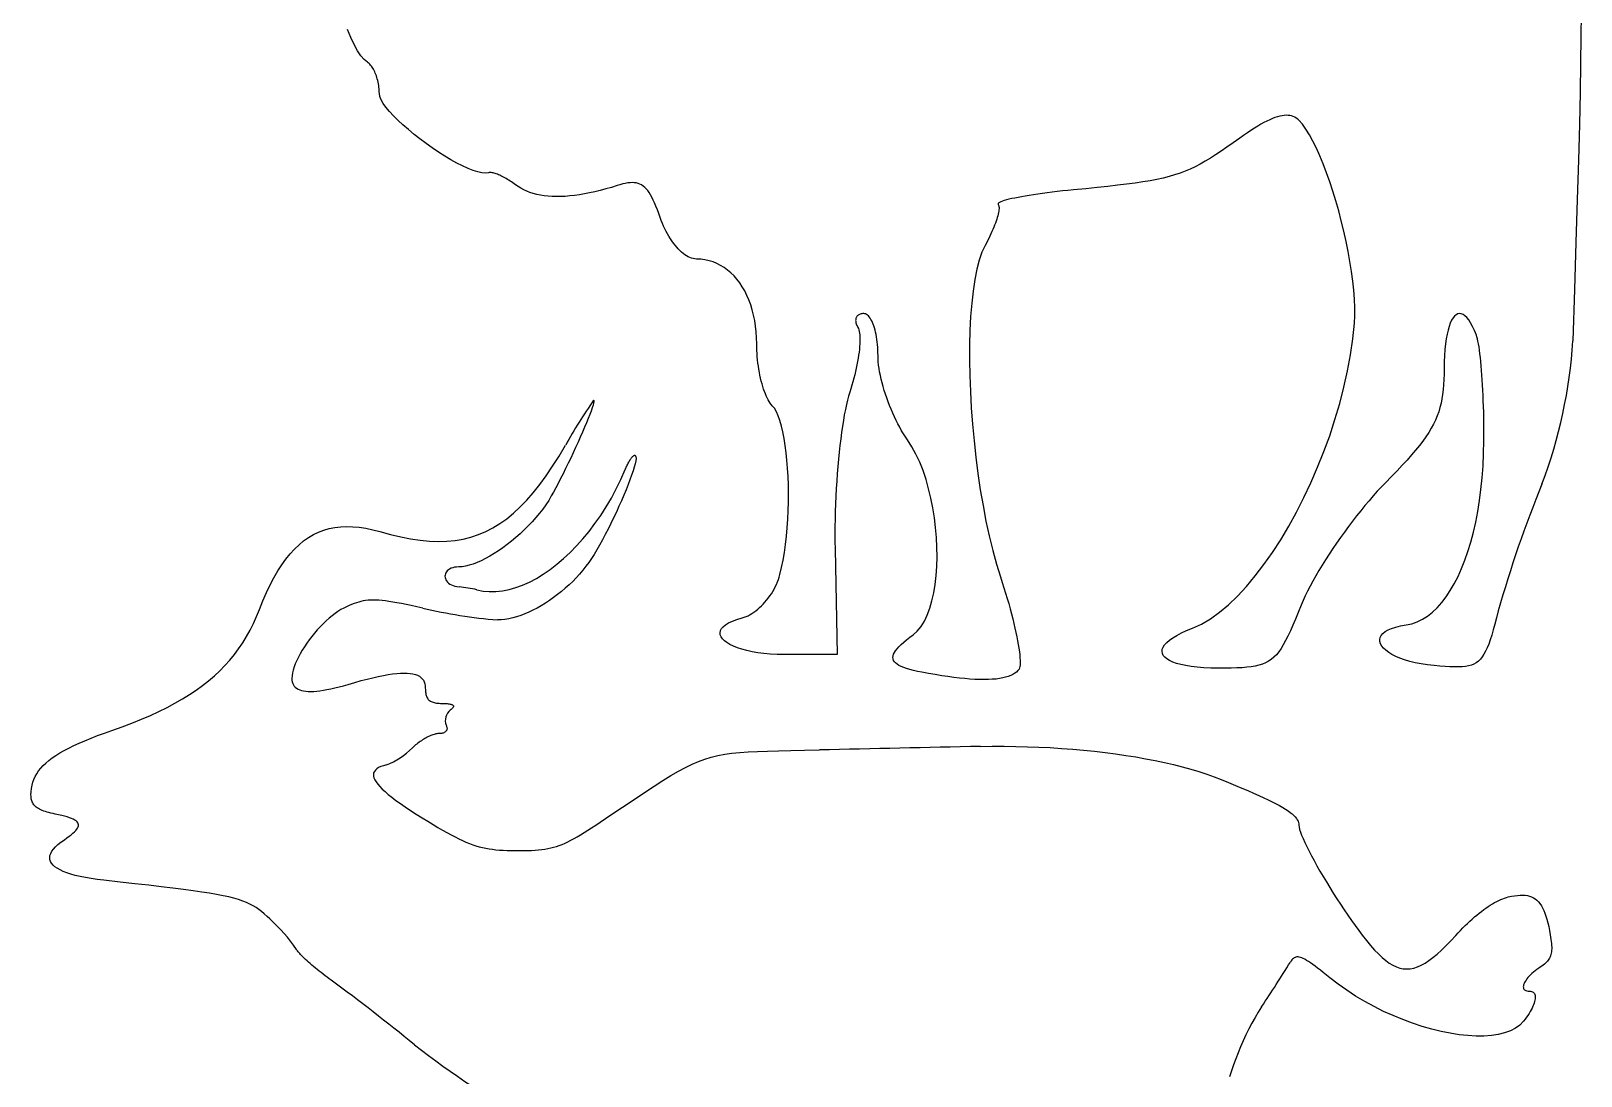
# Model space of a CAD drawing. Extents: x 3 to 294, y -207 to -4.
# Drawn here: x 227.1 to 280.8, y -156.2 to -120 of the extents above; entities that cross this region are included whole.
import ezdxf

# ---------------------------------------------------------------- set-up
doc = ezdxf.new("R2010")
doc.units = 0
doc.layers.get('0').update_dxf_attribs({"linetype": 'CONTINUOUS'})

msp = doc.modelspace()

# ---------------------------------------------------------------- linework, layer by layer
at = {"color": 1}
for p, q in [((254.97, -137.963), (255.042, -141.628)), ((255.042, -141.628), (253.209, -141.628)), ((257.979, -142.239), (257.979, -142.24))]:
    msp.add_line(p, q, dxfattribs=at)
for points in [[(280.834, -119.399), (280.832, -120.213), (280.822, -121.121), (280.804, -122.132), (280.778, -123.252), (280.745, -124.489), (280.706, -125.85), (280.66, -127.343), (280.608, -128.974), (280.55, -130.751)], [(238.759, -121.092), (238.646, -121), (238.531, -120.867), (238.415, -120.693), (238.297, -120.482), (238.179, -120.237), (238.061, -119.959)], [(239.17, -122.18), (239.169, -122.123), (239.166, -122.065), (239.162, -122.008), (239.155, -121.951), (239.147, -121.894), (239.137, -121.837), (239.126, -121.781), (239.114, -121.726), (239.099, -121.672), (239.084, -121.619), (239.067, -121.568), (239.049, -121.518), (239.03, -121.469), (239.01, -121.423), (238.988, -121.378), (238.966, -121.335), (238.942, -121.295), (238.918, -121.257), (238.893, -121.222), (238.868, -121.19), (238.841, -121.161), (238.814, -121.134), (238.787, -121.111), (238.759, -121.092)], [(242.953, -124.922), (242.851, -124.936), (242.727, -124.927), (242.583, -124.896), (242.421, -124.844), (242.245, -124.774), (242.056, -124.688), (241.857, -124.586), (241.65, -124.47), (241.438, -124.343), (241.222, -124.206), (241.005, -124.06), (240.79, -123.908), (240.578, -123.751), (240.373, -123.591), (240.176, -123.429), (239.99, -123.267), (239.817, -123.107), (239.659, -122.95), (239.519, -122.799), (239.4, -122.654), (239.303, -122.519), (239.231, -122.393), (239.185, -122.28), (239.17, -122.18)], [(271.055, -123.104), (271.01, -123.063), (270.962, -123.027), (270.911, -122.997), (270.857, -122.972), (270.801, -122.954), (270.741, -122.94), (270.677, -122.933), (270.611, -122.932), (270.541, -122.936), (270.467, -122.946), (270.39, -122.962), (270.308, -122.984), (270.223, -123.012), (270.134, -123.046), (270.041, -123.086), (269.944, -123.132), (269.842, -123.184), (269.736, -123.242), (269.625, -123.307), (269.51, -123.377), (269.39, -123.454), (269.265, -123.536), (269.135, -123.626), (269.001, -123.721)], [(272.977, -130.135), (272.99, -129.878), (272.99, -129.602), (272.978, -129.308), (272.954, -128.999), (272.92, -128.676), (272.876, -128.343), (272.822, -128.001), (272.759, -127.653), (272.688, -127.302), (272.609, -126.948), (272.524, -126.595), (272.432, -126.245), (272.334, -125.9), (272.231, -125.563), (272.123, -125.235), (272.012, -124.92), (271.897, -124.619), (271.78, -124.334), (271.66, -124.069), (271.539, -123.824), (271.418, -123.603), (271.296, -123.408), (271.175, -123.241), (271.055, -123.104)], [(269.001, -123.721), (268.773, -123.884), (268.559, -124.034), (268.357, -124.173), (268.166, -124.3), (267.982, -124.418), (267.804, -124.525), (267.63, -124.623), (267.458, -124.712), (267.285, -124.794), (267.11, -124.869), (266.931, -124.937), (266.745, -124.999), (266.55, -125.055), (266.344, -125.107), (266.126, -125.155), (265.892, -125.2), (265.642, -125.242), (265.372, -125.282), (265.081, -125.321), (264.767, -125.359), (264.428, -125.397), (264.061, -125.435), (263.664, -125.475), (263.236, -125.516)], [(243.888, -125.34), (243.843, -125.306), (243.797, -125.273), (243.751, -125.241), (243.704, -125.211), (243.658, -125.181), (243.611, -125.152), (243.565, -125.125), (243.519, -125.099), (243.474, -125.075), (243.43, -125.052), (243.386, -125.031), (243.343, -125.011), (243.301, -124.993), (243.261, -124.977), (243.221, -124.962), (243.184, -124.949), (243.148, -124.938), (243.113, -124.93), (243.081, -124.923), (243.051, -124.918), (243.023, -124.916), (242.997, -124.915), (242.974, -124.918), (242.953, -124.922)], [(247.414, -125.368), (247.214, -125.43), (247.019, -125.486), (246.828, -125.538), (246.642, -125.583), (246.46, -125.623), (246.282, -125.658), (246.108, -125.687), (245.94, -125.71), (245.775, -125.728), (245.616, -125.741), (245.461, -125.748), (245.31, -125.75), (245.164, -125.746), (245.024, -125.736), (244.888, -125.721), (244.756, -125.701), (244.63, -125.675), (244.509, -125.644), (244.392, -125.607), (244.281, -125.565), (244.175, -125.517), (244.074, -125.463), (243.979, -125.405), (243.888, -125.34)], [(248.908, -126.48), (248.858, -126.338), (248.809, -126.206), (248.761, -126.084), (248.714, -125.971), (248.666, -125.868), (248.619, -125.773), (248.571, -125.687), (248.523, -125.61), (248.474, -125.542), (248.423, -125.481), (248.371, -125.429), (248.317, -125.384), (248.26, -125.347), (248.202, -125.317), (248.14, -125.294), (248.076, -125.278), (248.008, -125.268), (247.936, -125.265), (247.861, -125.268), (247.781, -125.277), (247.697, -125.292), (247.608, -125.312), (247.513, -125.337), (247.414, -125.368)], [(263.236, -125.516), (263.046, -125.535), (262.859, -125.555), (262.677, -125.575), (262.5, -125.596), (262.329, -125.618), (262.163, -125.64), (262.004, -125.662), (261.851, -125.684), (261.705, -125.707), (261.567, -125.73), (261.436, -125.753), (261.314, -125.776), (261.2, -125.799), (261.095, -125.821), (261, -125.844), (260.914, -125.866), (260.838, -125.888), (260.774, -125.909), (260.72, -125.929), (260.677, -125.95), (260.646, -125.969), (260.628, -125.987), (260.621, -126.005), (260.628, -126.022)], [(260.628, -126.022), (260.64, -126.041), (260.649, -126.065), (260.654, -126.093), (260.657, -126.127), (260.656, -126.165), (260.653, -126.207), (260.647, -126.253), (260.638, -126.303), (260.626, -126.356), (260.612, -126.413), (260.595, -126.473), (260.575, -126.536), (260.553, -126.602), (260.529, -126.67), (260.503, -126.74), (260.474, -126.813), (260.443, -126.887), (260.41, -126.963), (260.375, -127.04), (260.338, -127.119), (260.3, -127.198), (260.259, -127.278), (260.217, -127.359), (260.173, -127.44)], [(250.161, -127.914), (250.107, -127.911), (250.052, -127.901), (249.996, -127.886), (249.94, -127.864), (249.883, -127.836), (249.825, -127.803), (249.767, -127.765), (249.709, -127.721), (249.651, -127.672), (249.593, -127.619), (249.536, -127.561), (249.479, -127.498), (249.423, -127.432), (249.368, -127.361), (249.314, -127.287), (249.261, -127.209), (249.21, -127.127), (249.161, -127.043), (249.113, -126.955), (249.067, -126.865), (249.024, -126.772), (248.983, -126.677), (248.944, -126.58), (248.908, -126.48)], [(260.173, -127.44), (260.065, -127.672), (259.969, -127.949), (259.886, -128.269), (259.814, -128.628), (259.755, -129.023), (259.708, -129.45), (259.672, -129.906), (259.648, -130.389), (259.635, -130.894), (259.634, -131.418), (259.643, -131.958), (259.664, -132.511), (259.695, -133.074), (259.737, -133.642), (259.789, -134.214), (259.852, -134.785), (259.925, -135.352), (260.007, -135.912), (260.1, -136.461), (260.202, -136.997), (260.314, -137.516), (260.436, -138.014), (260.566, -138.489), (260.706, -138.937)], [(252.255, -130.86), (252.25, -130.648), (252.237, -130.441), (252.215, -130.24), (252.184, -130.046), (252.146, -129.857), (252.099, -129.675), (252.045, -129.501), (251.983, -129.333), (251.914, -129.174), (251.838, -129.022), (251.755, -128.878), (251.665, -128.743), (251.569, -128.618), (251.467, -128.501), (251.359, -128.394), (251.246, -128.297), (251.127, -128.21), (251.003, -128.133), (250.874, -128.068), (250.74, -128.013), (250.601, -127.971), (250.458, -127.94), (250.312, -127.921), (250.161, -127.914)], [(255.965, -129.806), (255.932, -129.807), (255.901, -129.81), (255.872, -129.816), (255.845, -129.823), (255.819, -129.833), (255.796, -129.844), (255.775, -129.857), (255.756, -129.872), (255.74, -129.889), (255.725, -129.907), (255.712, -129.926), (255.702, -129.948), (255.694, -129.97), (255.689, -129.994), (255.685, -130.019), (255.684, -130.045), (255.686, -130.073), (255.69, -130.101), (255.696, -130.13), (255.705, -130.16), (255.716, -130.191), (255.73, -130.223), (255.746, -130.255), (255.765, -130.288)], [(256.46, -131.27), (256.459, -131.17), (256.456, -131.072), (256.45, -130.976), (256.442, -130.882), (256.433, -130.79), (256.421, -130.701), (256.408, -130.615), (256.392, -130.532), (256.375, -130.453), (256.357, -130.377), (256.337, -130.304), (256.315, -130.236), (256.292, -130.172), (256.267, -130.112), (256.242, -130.057), (256.215, -130.006), (256.187, -129.961), (256.158, -129.921), (256.127, -129.887), (256.097, -129.858), (256.065, -129.836), (256.032, -129.819), (255.999, -129.809), (255.965, -129.806)], [(277.206, -130.553), (277.14, -130.391), (277.074, -130.249), (277.007, -130.127), (276.941, -130.026), (276.875, -129.944), (276.81, -129.881), (276.746, -129.837), (276.683, -129.812), (276.622, -129.805), (276.562, -129.817), (276.505, -129.846), (276.45, -129.893), (276.398, -129.957), (276.349, -130.037), (276.303, -130.135), (276.261, -130.248), (276.223, -130.378), (276.189, -130.523), (276.159, -130.684), (276.134, -130.86), (276.114, -131.051), (276.1, -131.256), (276.091, -131.475), (276.087, -131.709)], [(255.765, -130.288), (255.784, -130.325), (255.799, -130.369), (255.812, -130.421), (255.822, -130.479), (255.829, -130.544), (255.833, -130.614), (255.834, -130.691), (255.833, -130.773), (255.829, -130.859), (255.823, -130.951), (255.813, -131.047), (255.802, -131.147), (255.787, -131.25), (255.771, -131.357), (255.751, -131.467), (255.73, -131.58), (255.706, -131.694), (255.68, -131.811), (255.652, -131.93), (255.621, -132.049), (255.589, -132.17), (255.554, -132.291), (255.517, -132.413), (255.479, -132.534)], [(267.367, -140.71), (267.676, -140.569), (267.988, -140.386), (268.301, -140.161), (268.614, -139.899), (268.926, -139.6), (269.235, -139.267), (269.54, -138.903), (269.84, -138.51), (270.135, -138.09), (270.422, -137.645), (270.7, -137.179), (270.968, -136.692), (271.226, -136.187), (271.471, -135.668), (271.702, -135.135), (271.919, -134.592), (272.12, -134.04), (272.304, -133.482), (272.469, -132.92), (272.615, -132.357), (272.74, -131.794), (272.843, -131.235), (272.922, -130.681), (272.977, -130.135)], [(277.467, -134.218), (277.468, -134.017), (277.468, -133.816), (277.466, -133.616), (277.463, -133.418), (277.459, -133.221), (277.453, -133.026), (277.447, -132.834), (277.44, -132.646), (277.431, -132.462), (277.422, -132.282), (277.411, -132.107), (277.4, -131.938), (277.387, -131.775), (277.374, -131.619), (277.36, -131.47), (277.346, -131.329), (277.33, -131.197), (277.314, -131.073), (277.298, -130.96), (277.28, -130.856), (277.262, -130.763), (277.244, -130.681), (277.225, -130.611), (277.206, -130.553)], [(252.793, -132.999), (252.757, -132.958), (252.721, -132.911), (252.685, -132.857), (252.651, -132.797), (252.617, -132.732), (252.584, -132.662), (252.553, -132.586), (252.522, -132.506), (252.493, -132.422), (252.465, -132.333), (252.438, -132.241), (252.413, -132.146), (252.389, -132.047), (252.367, -131.946), (252.347, -131.843), (252.328, -131.737), (252.312, -131.63), (252.297, -131.522), (252.285, -131.412), (252.274, -131.302), (252.266, -131.191), (252.26, -131.08), (252.256, -130.97), (252.255, -130.86)], [(257.483, -134.187), (257.413, -134.084), (257.345, -133.977), (257.277, -133.865), (257.212, -133.749), (257.148, -133.63), (257.086, -133.507), (257.026, -133.382), (256.968, -133.254), (256.912, -133.125), (256.859, -132.994), (256.808, -132.863), (256.761, -132.731), (256.716, -132.598), (256.674, -132.467), (256.636, -132.336), (256.6, -132.206), (256.569, -132.078), (256.541, -131.953), (256.517, -131.83), (256.497, -131.71), (256.481, -131.593), (256.47, -131.481), (256.463, -131.373), (256.46, -131.27)], [(276.087, -131.709), (276.086, -131.906), (276.08, -132.093), (276.071, -132.271), (276.057, -132.442), (276.037, -132.606), (276.013, -132.764), (275.982, -132.917), (275.944, -133.066), (275.899, -133.212), (275.847, -133.356), (275.787, -133.498), (275.718, -133.641), (275.641, -133.783), (275.553, -133.928), (275.456, -134.075), (275.349, -134.226), (275.23, -134.381), (275.1, -134.541), (274.959, -134.708), (274.805, -134.882), (274.638, -135.064), (274.457, -135.256), (274.263, -135.457), (274.055, -135.67)], [(255.479, -132.534), (255.439, -132.663), (255.401, -132.806), (255.363, -132.963), (255.327, -133.133), (255.292, -133.315), (255.259, -133.508), (255.227, -133.712), (255.196, -133.925), (255.167, -134.147), (255.139, -134.377), (255.114, -134.613), (255.09, -134.857), (255.068, -135.105), (255.047, -135.358), (255.029, -135.615), (255.013, -135.875), (254.999, -136.137), (254.988, -136.401), (254.979, -136.665), (254.972, -136.928), (254.967, -137.191), (254.966, -137.451), (254.966, -137.709), (254.97, -137.963)], [(246.6, -132.81), (246.611, -132.822), (246.61, -132.856), (246.599, -132.91), (246.578, -132.984), (246.548, -133.076), (246.51, -133.184), (246.463, -133.307), (246.41, -133.442), (246.35, -133.59), (246.284, -133.747), (246.213, -133.912), (246.137, -134.085), (246.058, -134.263), (245.976, -134.444), (245.891, -134.628), (245.805, -134.813), (245.717, -134.997), (245.629, -135.178), (245.542, -135.356), (245.455, -135.528), (245.371, -135.693), (245.288, -135.849), (245.209, -135.996), (245.133, -136.13)], [(253.061, -138.852), (253.119, -138.61), (253.171, -138.355), (253.216, -138.088), (253.255, -137.81), (253.288, -137.525), (253.314, -137.233), (253.333, -136.937), (253.347, -136.638), (253.354, -136.339), (253.356, -136.04), (253.352, -135.745), (253.341, -135.454), (253.325, -135.169), (253.304, -134.893), (253.276, -134.628), (253.244, -134.374), (253.205, -134.134), (253.162, -133.91), (253.113, -133.704), (253.059, -133.517), (253, -133.351), (252.936, -133.208), (252.867, -133.09), (252.793, -132.999)], [(257.681, -140.938), (257.823, -140.812), (257.952, -140.655), (258.066, -140.469), (258.168, -140.258), (258.256, -140.022), (258.33, -139.765), (258.392, -139.489), (258.44, -139.197), (258.475, -138.89), (258.498, -138.572), (258.507, -138.243), (258.503, -137.908), (258.487, -137.568), (258.458, -137.225), (258.416, -136.883), (258.362, -136.542), (258.295, -136.207), (258.216, -135.878), (258.124, -135.559), (258.02, -135.251), (257.904, -134.958), (257.776, -134.681), (257.635, -134.424), (257.483, -134.187)], [(274.773, -140.599), (274.965, -140.559), (275.152, -140.494), (275.334, -140.405), (275.511, -140.294), (275.682, -140.159), (275.846, -140.003), (276.005, -139.826), (276.157, -139.629), (276.302, -139.411), (276.44, -139.175), (276.57, -138.919), (276.693, -138.646), (276.808, -138.356), (276.915, -138.049), (277.013, -137.727), (277.102, -137.389), (277.183, -137.037), (277.253, -136.67), (277.315, -136.291), (277.366, -135.899), (277.407, -135.495), (277.438, -135.079), (277.458, -134.653), (277.467, -134.218)], [(239.186, -137.366), (239.556, -137.466), (239.912, -137.549), (240.255, -137.615), (240.585, -137.662), (240.904, -137.692), (241.211, -137.703), (241.507, -137.695), (241.794, -137.668), (242.072, -137.622), (242.341, -137.556), (242.603, -137.47), (242.858, -137.363), (243.106, -137.235), (243.349, -137.087), (243.587, -136.917), (243.821, -136.725), (244.052, -136.511), (244.28, -136.274), (244.506, -136.015), (244.73, -135.733), (244.954, -135.427), (245.179, -135.098), (245.404, -134.745), (245.63, -134.367)], [(248.052, -134.732), (248.067, -134.769), (248.069, -134.83), (248.059, -134.911), (248.038, -135.01), (248.007, -135.128), (247.967, -135.26), (247.918, -135.407), (247.86, -135.566), (247.796, -135.736), (247.724, -135.915), (247.647, -136.101), (247.564, -136.293), (247.477, -136.488), (247.387, -136.686), (247.293, -136.885), (247.197, -137.083), (247.1, -137.278), (247.001, -137.469), (246.903, -137.654), (246.805, -137.831), (246.708, -137.999), (246.614, -138.156), (246.522, -138.3), (246.434, -138.43)], [(247.694, -135.217), (247.712, -135.176), (247.73, -135.136), (247.748, -135.097), (247.766, -135.059), (247.784, -135.023), (247.802, -134.989), (247.819, -134.957), (247.837, -134.926), (247.854, -134.897), (247.872, -134.87), (247.888, -134.845), (247.905, -134.822), (247.921, -134.801), (247.936, -134.782), (247.951, -134.765), (247.965, -134.751), (247.979, -134.74), (247.992, -134.73), (248.004, -134.724), (248.016, -134.72), (248.026, -134.718), (248.036, -134.72), (248.044, -134.724), (248.052, -134.732)], [(242.552, -139.379), (242.765, -139.424), (242.983, -139.446), (243.207, -139.444), (243.436, -139.42), (243.667, -139.374), (243.902, -139.307), (244.139, -139.22), (244.377, -139.112), (244.615, -138.985), (244.853, -138.84), (245.09, -138.677), (245.325, -138.496), (245.557, -138.299), (245.785, -138.086), (246.009, -137.857), (246.228, -137.614), (246.441, -137.357), (246.647, -137.086), (246.845, -136.803), (247.035, -136.507), (247.216, -136.2), (247.386, -135.883), (247.546, -135.555), (247.694, -135.217)], [(274.055, -135.67), (273.914, -135.815), (273.772, -135.968), (273.628, -136.127), (273.484, -136.293), (273.34, -136.464), (273.196, -136.641), (273.052, -136.821), (272.909, -137.005), (272.768, -137.192), (272.629, -137.381), (272.492, -137.572), (272.358, -137.764), (272.228, -137.956), (272.101, -138.148), (271.978, -138.339), (271.86, -138.529), (271.747, -138.716), (271.639, -138.901), (271.538, -139.082), (271.442, -139.258), (271.354, -139.43), (271.273, -139.597), (271.199, -139.758), (271.134, -139.911)], [(245.133, -136.13), (245.043, -136.281), (244.943, -136.431), (244.834, -136.581), (244.718, -136.73), (244.595, -136.877), (244.466, -137.022), (244.332, -137.164), (244.192, -137.302), (244.049, -137.437), (243.903, -137.567), (243.753, -137.691), (243.603, -137.811), (243.451, -137.924), (243.299, -138.03), (243.147, -138.128), (242.997, -138.219), (242.849, -138.301), (242.703, -138.374), (242.561, -138.437), (242.423, -138.49), (242.29, -138.533), (242.162, -138.564), (242.041, -138.583), (241.927, -138.589)], [(235.011, -140.063), (235.133, -139.762), (235.257, -139.478), (235.385, -139.211), (235.516, -138.962), (235.651, -138.73), (235.789, -138.514), (235.932, -138.316), (236.078, -138.134), (236.23, -137.968), (236.385, -137.819), (236.546, -137.686), (236.712, -137.569), (236.884, -137.468), (237.061, -137.383), (237.243, -137.313), (237.432, -137.259), (237.627, -137.22), (237.829, -137.197), (238.037, -137.188), (238.252, -137.194), (238.474, -137.215), (238.704, -137.251), (238.941, -137.301), (239.186, -137.366)], [(241.927, -138.589), (241.849, -138.592), (241.779, -138.602), (241.715, -138.616), (241.657, -138.636), (241.607, -138.661), (241.564, -138.689), (241.527, -138.721), (241.497, -138.756), (241.474, -138.793), (241.458, -138.832), (241.448, -138.872), (241.446, -138.913), (241.45, -138.955), (241.461, -138.996), (241.478, -139.037), (241.503, -139.076), (241.534, -139.114), (241.572, -139.149), (241.616, -139.182), (241.667, -139.211), (241.725, -139.236), (241.79, -139.257), (241.861, -139.273), (241.94, -139.284)], [(246.434, -138.43), (246.334, -138.568), (246.227, -138.703), (246.115, -138.835), (245.997, -138.964), (245.875, -139.089), (245.748, -139.211), (245.618, -139.328), (245.485, -139.442), (245.349, -139.55), (245.21, -139.654), (245.069, -139.752), (244.927, -139.845), (244.784, -139.933), (244.64, -140.014), (244.497, -140.089), (244.353, -140.157), (244.211, -140.218), (244.07, -140.272), (243.93, -140.318), (243.793, -140.357), (243.658, -140.387), (243.526, -140.409), (243.398, -140.423), (243.274, -140.427)], [(251.745, -140.357), (251.814, -140.336), (251.884, -140.31), (251.953, -140.279), (252.022, -140.243), (252.09, -140.203), (252.158, -140.158), (252.225, -140.11), (252.291, -140.057), (252.356, -140), (252.419, -139.94), (252.481, -139.877), (252.541, -139.811), (252.599, -139.742), (252.655, -139.67), (252.709, -139.596), (252.761, -139.519), (252.809, -139.441), (252.855, -139.36), (252.898, -139.279), (252.938, -139.195), (252.974, -139.111), (253.007, -139.025), (253.036, -138.939), (253.061, -138.852)], [(260.706, -138.937), (260.768, -139.126), (260.827, -139.313), (260.884, -139.499), (260.938, -139.682), (260.99, -139.862), (261.039, -140.04), (261.086, -140.213), (261.129, -140.383), (261.17, -140.547), (261.207, -140.707), (261.241, -140.861), (261.272, -141.009), (261.299, -141.15), (261.323, -141.284), (261.344, -141.411), (261.36, -141.529), (261.373, -141.639), (261.382, -141.74), (261.387, -141.832), (261.388, -141.913), (261.385, -141.984), (261.377, -142.044), (261.365, -142.093), (261.349, -142.129)], [(229.894, -144.26), (230.251, -144.132), (230.592, -144.002), (230.918, -143.87), (231.23, -143.736), (231.528, -143.599), (231.812, -143.458), (232.083, -143.315), (232.342, -143.167), (232.587, -143.016), (232.82, -142.86), (233.042, -142.7), (233.252, -142.535), (233.451, -142.364), (233.639, -142.189), (233.817, -142.007), (233.985, -141.819), (234.143, -141.625), (234.292, -141.424), (234.432, -141.217), (234.564, -141.002), (234.687, -140.779), (234.802, -140.549), (234.91, -140.31), (235.011, -140.063)], [(237.939, -140.016), (237.838, -140.069), (237.736, -140.131), (237.633, -140.202), (237.529, -140.281), (237.425, -140.367), (237.322, -140.46), (237.219, -140.559), (237.118, -140.663), (237.019, -140.772), (236.923, -140.884), (236.829, -141), (236.74, -141.117), (236.654, -141.237), (236.573, -141.357), (236.497, -141.477), (236.427, -141.597), (236.364, -141.716), (236.307, -141.833), (236.257, -141.947), (236.215, -142.057), (236.182, -142.164), (236.157, -142.266), (236.142, -142.362), (236.137, -142.452)], [(240.673, -140.016), (240.467, -139.971), (240.276, -139.931), (240.098, -139.894), (239.933, -139.861), (239.779, -139.832), (239.636, -139.806), (239.503, -139.785), (239.379, -139.768), (239.264, -139.754), (239.155, -139.744), (239.054, -139.739), (238.958, -139.737), (238.867, -139.739), (238.779, -139.744), (238.695, -139.754), (238.614, -139.768), (238.533, -139.785), (238.454, -139.807), (238.374, -139.832), (238.292, -139.861), (238.209, -139.894), (238.123, -139.931), (238.033, -139.972), (237.939, -140.016)], [(271.134, -139.911), (271.031, -140.165), (270.934, -140.398), (270.843, -140.612), (270.756, -140.807), (270.673, -140.984), (270.593, -141.144), (270.513, -141.288), (270.434, -141.417), (270.354, -141.532), (270.271, -141.632), (270.186, -141.72), (270.095, -141.797), (270, -141.862), (269.897, -141.917), (269.787, -141.963), (269.668, -142), (269.539, -142.03), (269.399, -142.053), (269.246, -142.07), (269.08, -142.082), (268.9, -142.09), (268.704, -142.095), (268.491, -142.097), (268.26, -142.098)], [(277.966, -140.117), (277.904, -140.353), (277.846, -140.57), (277.79, -140.769), (277.737, -140.951), (277.685, -141.115), (277.633, -141.263), (277.58, -141.396), (277.526, -141.514), (277.469, -141.618), (277.41, -141.709), (277.346, -141.787), (277.277, -141.854), (277.202, -141.909), (277.121, -141.955), (277.032, -141.991), (276.934, -142.018), (276.827, -142.037), (276.71, -142.049), (276.583, -142.054), (276.443, -142.054), (276.29, -142.048), (276.124, -142.038), (275.943, -142.025), (275.747, -142.008)], [(253.209, -141.628), (252.961, -141.623), (252.725, -141.611), (252.5, -141.59), (252.289, -141.562), (252.091, -141.528), (251.907, -141.487), (251.738, -141.441), (251.584, -141.39), (251.446, -141.334), (251.325, -141.275), (251.221, -141.212), (251.135, -141.147), (251.068, -141.079), (251.02, -141.01), (250.992, -140.94), (250.984, -140.869), (250.998, -140.799), (251.034, -140.729), (251.092, -140.661), (251.174, -140.594), (251.279, -140.53), (251.409, -140.469), (251.564, -140.411), (251.745, -140.357)], [(268.26, -142.098), (267.998, -142.094), (267.755, -142.084), (267.529, -142.066), (267.322, -142.042), (267.133, -142.012), (266.963, -141.976), (266.812, -141.934), (266.681, -141.887), (266.568, -141.836), (266.476, -141.78), (266.403, -141.719), (266.351, -141.655), (266.318, -141.588), (266.307, -141.517), (266.316, -141.443), (266.346, -141.367), (266.397, -141.289), (266.47, -141.209), (266.564, -141.127), (266.68, -141.045), (266.818, -140.962), (266.978, -140.878), (267.161, -140.794), (267.367, -140.71)], [(275.747, -142.008), (275.514, -141.984), (275.294, -141.951), (275.088, -141.91), (274.896, -141.863), (274.719, -141.81), (274.557, -141.752), (274.411, -141.689), (274.28, -141.622), (274.166, -141.552), (274.069, -141.48), (273.99, -141.406), (273.929, -141.331), (273.886, -141.255), (273.862, -141.18), (273.857, -141.105), (273.873, -141.033), (273.909, -140.963), (273.966, -140.896), (274.044, -140.833), (274.144, -140.774), (274.266, -140.721), (274.412, -140.673), (274.581, -140.633), (274.773, -140.599)], [(257.979, -142.24), (257.829, -142.209), (257.692, -142.178), (257.567, -142.145), (257.453, -142.111), (257.352, -142.076), (257.263, -142.04), (257.186, -142.002), (257.121, -141.962), (257.068, -141.92), (257.027, -141.876), (256.998, -141.829), (256.981, -141.781), (256.975, -141.729), (256.981, -141.675), (256.999, -141.617), (257.029, -141.557), (257.07, -141.493), (257.123, -141.425), (257.187, -141.354), (257.263, -141.279), (257.351, -141.2), (257.449, -141.117), (257.56, -141.03), (257.681, -140.938)], [(238.089, -142.66), (238.321, -142.593), (238.541, -142.532), (238.75, -142.478), (238.947, -142.43), (239.134, -142.388), (239.309, -142.352), (239.474, -142.323), (239.628, -142.3), (239.771, -142.283), (239.904, -142.273), (240.027, -142.269), (240.14, -142.271), (240.242, -142.279), (240.336, -142.294), (240.419, -142.315), (240.493, -142.343), (240.558, -142.377), (240.614, -142.417), (240.66, -142.464), (240.698, -142.517), (240.727, -142.576), (240.748, -142.642), (240.76, -142.714), (240.764, -142.792)], [(261.349, -142.129), (261.31, -142.183), (261.262, -142.233), (261.205, -142.278), (261.138, -142.319), (261.063, -142.356), (260.978, -142.388), (260.885, -142.416), (260.782, -142.44), (260.671, -142.46), (260.551, -142.475), (260.422, -142.486), (260.285, -142.493), (260.139, -142.495), (259.984, -142.493), (259.821, -142.487), (259.649, -142.477), (259.469, -142.462), (259.281, -142.443), (259.084, -142.42), (258.88, -142.392), (258.667, -142.36), (258.445, -142.324), (258.216, -142.284), (257.979, -142.239)], [(236.137, -142.452), (236.14, -142.515), (236.15, -142.574), (236.167, -142.628), (236.19, -142.677), (236.22, -142.722), (236.257, -142.761), (236.301, -142.796), (236.351, -142.826), (236.408, -142.851), (236.472, -142.872), (236.543, -142.888), (236.62, -142.899), (236.705, -142.905), (236.796, -142.906), (236.894, -142.903), (236.999, -142.895), (237.111, -142.882), (237.23, -142.865), (237.355, -142.842), (237.488, -142.815), (237.628, -142.784), (237.775, -142.747), (237.928, -142.706), (238.089, -142.66)], [(240.764, -142.792), (240.765, -142.841), (240.767, -142.886), (240.771, -142.929), (240.777, -142.969), (240.784, -143.007), (240.793, -143.042), (240.804, -143.075), (240.817, -143.105), (240.832, -143.133), (240.849, -143.159), (240.868, -143.183), (240.89, -143.205), (240.913, -143.224), (240.939, -143.242), (240.968, -143.258), (240.998, -143.271), (241.032, -143.283), (241.068, -143.294), (241.107, -143.302), (241.148, -143.309), (241.192, -143.314), (241.239, -143.318), (241.29, -143.321), (241.343, -143.322)], [(241.343, -143.322), (241.392, -143.322), (241.439, -143.324), (241.482, -143.326), (241.521, -143.329), (241.557, -143.332), (241.59, -143.336), (241.62, -143.342), (241.646, -143.347), (241.669, -143.354), (241.689, -143.361), (241.705, -143.369), (241.718, -143.378), (241.728, -143.388), (241.735, -143.399), (241.739, -143.41), (241.739, -143.423), (241.737, -143.436), (241.731, -143.45), (241.722, -143.465), (241.71, -143.481), (241.695, -143.498), (241.677, -143.516), (241.655, -143.535), (241.631, -143.555)], [(227.092, -146.496), (227.096, -146.381), (227.107, -146.269), (227.127, -146.161), (227.155, -146.056), (227.192, -145.954), (227.237, -145.854), (227.292, -145.757), (227.356, -145.662), (227.429, -145.569), (227.513, -145.478), (227.607, -145.388), (227.712, -145.3), (227.827, -145.212), (227.954, -145.126), (228.092, -145.04), (228.242, -144.955), (228.403, -144.87), (228.577, -144.784), (228.764, -144.699), (228.963, -144.613), (229.176, -144.526), (229.402, -144.439), (229.641, -144.35), (229.894, -144.26)], [(241.226, -144.368), (241.197, -144.37), (241.166, -144.373), (241.134, -144.379), (241.1, -144.386), (241.065, -144.396), (241.029, -144.407), (240.991, -144.421), (240.953, -144.436), (240.914, -144.453), (240.874, -144.472), (240.833, -144.492), (240.792, -144.513), (240.751, -144.537), (240.71, -144.561), (240.668, -144.587), (240.627, -144.613), (240.586, -144.641), (240.545, -144.67), (240.505, -144.7), (240.466, -144.731), (240.428, -144.763), (240.39, -144.795), (240.354, -144.828), (240.318, -144.862)], [(241.486, -144.076), (241.496, -144.098), (241.504, -144.119), (241.51, -144.139), (241.514, -144.159), (241.516, -144.178), (241.516, -144.196), (241.515, -144.214), (241.511, -144.23), (241.506, -144.246), (241.499, -144.261), (241.49, -144.275), (241.48, -144.288), (241.467, -144.301), (241.454, -144.312), (241.438, -144.322), (241.421, -144.332), (241.402, -144.34), (241.381, -144.348), (241.359, -144.354), (241.336, -144.359), (241.31, -144.363), (241.284, -144.366), (241.255, -144.368), (241.226, -144.368)], [(246.672, -147.54), (247.16, -147.213), (247.602, -146.916), (248.003, -146.647), (248.367, -146.405), (248.699, -146.187), (249.001, -145.994), (249.28, -145.822), (249.538, -145.672), (249.78, -145.541), (250.011, -145.428), (250.235, -145.332), (250.456, -145.25), (250.678, -145.183), (250.906, -145.127), (251.143, -145.083), (251.395, -145.048), (251.665, -145.021), (251.958, -145.001), (252.277, -144.985), (252.628, -144.974), (253.014, -144.964), (253.439, -144.956), (253.909, -144.946), (254.427, -144.935)], [(260.01, -144.812), (260.42, -144.807), (260.829, -144.806), (261.235, -144.811), (261.638, -144.821), (262.037, -144.836), (262.433, -144.855), (262.823, -144.879), (263.21, -144.908), (263.59, -144.942), (263.965, -144.98), (264.334, -145.023), (264.696, -145.07), (265.051, -145.122), (265.399, -145.178), (265.739, -145.238), (266.07, -145.302), (266.392, -145.371), (266.705, -145.443), (267.008, -145.52), (267.301, -145.601), (267.583, -145.685), (267.855, -145.773), (268.114, -145.866), (268.362, -145.961)], [(239.414, -145.453), (239.311, -145.481), (239.222, -145.513), (239.146, -145.548), (239.083, -145.587), (239.033, -145.63), (238.997, -145.677), (238.973, -145.728), (238.963, -145.783), (238.966, -145.842), (238.983, -145.905), (239.013, -145.973), (239.057, -146.045), (239.114, -146.122), (239.185, -146.203), (239.27, -146.289), (239.369, -146.38), (239.481, -146.476), (239.607, -146.576), (239.747, -146.682), (239.902, -146.793), (240.07, -146.909), (240.253, -147.03), (240.449, -147.157), (240.66, -147.289)], [(268.362, -145.961), (268.615, -146.065), (268.854, -146.163), (269.077, -146.256), (269.286, -146.346), (269.482, -146.431), (269.663, -146.512), (269.832, -146.589), (269.988, -146.662), (270.131, -146.733), (270.262, -146.8), (270.382, -146.865), (270.49, -146.927), (270.588, -146.986), (270.675, -147.044), (270.752, -147.099), (270.819, -147.153), (270.877, -147.205), (270.926, -147.256), (270.966, -147.306), (270.998, -147.355), (271.022, -147.404), (271.039, -147.452), (271.049, -147.5), (271.052, -147.548)], [(227.933, -147.157), (227.856, -147.141), (227.784, -147.125), (227.715, -147.108), (227.651, -147.09), (227.59, -147.072), (227.534, -147.053), (227.482, -147.033), (227.433, -147.012), (227.388, -146.99), (227.347, -146.968), (227.309, -146.944), (227.275, -146.919), (227.244, -146.892), (227.216, -146.864), (227.191, -146.835), (227.169, -146.805), (227.15, -146.772), (227.134, -146.738), (227.121, -146.703), (227.11, -146.665), (227.102, -146.626), (227.097, -146.585), (227.093, -146.541), (227.092, -146.496)], [(228.249, -148.046), (228.336, -147.986), (228.415, -147.929), (228.486, -147.875), (228.547, -147.824), (228.601, -147.775), (228.646, -147.728), (228.682, -147.684), (228.709, -147.641), (228.728, -147.601), (228.738, -147.563), (228.739, -147.526), (228.731, -147.491), (228.715, -147.458), (228.689, -147.426), (228.655, -147.395), (228.611, -147.365), (228.559, -147.337), (228.497, -147.309), (228.426, -147.283), (228.346, -147.257), (228.257, -147.231), (228.158, -147.206), (228.051, -147.182), (227.933, -147.157)], [(240.66, -147.289), (240.852, -147.407), (241.032, -147.517), (241.202, -147.618), (241.362, -147.712), (241.514, -147.798), (241.658, -147.877), (241.795, -147.95), (241.926, -148.015), (242.052, -148.075), (242.173, -148.129), (242.291, -148.177), (242.406, -148.219), (242.52, -148.257), (242.632, -148.29), (242.745, -148.318), (242.858, -148.343), (242.973, -148.363), (243.091, -148.38), (243.212, -148.394), (243.337, -148.405), (243.467, -148.413), (243.604, -148.419), (243.747, -148.423), (243.898, -148.426)], [(243.898, -148.426), (244.048, -148.426), (244.189, -148.426), (244.323, -148.423), (244.451, -148.418), (244.572, -148.411), (244.688, -148.402), (244.799, -148.39), (244.906, -148.374), (245.01, -148.356), (245.111, -148.334), (245.211, -148.309), (245.31, -148.279), (245.408, -148.246), (245.507, -148.208), (245.607, -148.166), (245.708, -148.118), (245.812, -148.066), (245.92, -148.009), (246.031, -147.946), (246.147, -147.877), (246.268, -147.802), (246.396, -147.721), (246.53, -147.634), (246.672, -147.54)], [(271.052, -147.548), (271.059, -147.61), (271.077, -147.687), (271.107, -147.781), (271.147, -147.888), (271.198, -148.009), (271.258, -148.142), (271.327, -148.286), (271.405, -148.44), (271.49, -148.603), (271.582, -148.773), (271.68, -148.95), (271.784, -149.133), (271.894, -149.32), (272.007, -149.511), (272.125, -149.704), (272.246, -149.898), (272.369, -150.092), (272.495, -150.285), (272.621, -150.476), (272.748, -150.664), (272.876, -150.847), (273.002, -151.025), (273.128, -151.196), (273.252, -151.36)], [(229.616, -149.451), (229.39, -149.423), (229.178, -149.393), (228.98, -149.359), (228.797, -149.322), (228.628, -149.282), (228.474, -149.239), (228.334, -149.193), (228.208, -149.144), (228.098, -149.093), (228.002, -149.039), (227.921, -148.983), (227.855, -148.924), (227.803, -148.862), (227.767, -148.798), (227.746, -148.732), (227.741, -148.664), (227.75, -148.593), (227.775, -148.521), (227.815, -148.446), (227.87, -148.37), (227.942, -148.291), (228.028, -148.211), (228.131, -148.13), (228.249, -148.046)], [(235.372, -150.795), (235.275, -150.704), (235.18, -150.619), (235.087, -150.54), (234.993, -150.467), (234.896, -150.4), (234.793, -150.337), (234.684, -150.278), (234.564, -150.224), (234.433, -150.172), (234.288, -150.123), (234.127, -150.077), (233.949, -150.032), (233.75, -149.988), (233.528, -149.946), (233.282, -149.903), (233.01, -149.86), (232.709, -149.817), (232.376, -149.772), (232.011, -149.726), (231.611, -149.677), (231.174, -149.626), (230.697, -149.571), (230.178, -149.513), (229.616, -149.451)], [(276.489, -151.364), (276.57, -151.276), (276.652, -151.189), (276.733, -151.106), (276.815, -151.024), (276.896, -150.946), (276.978, -150.87), (277.059, -150.796), (277.14, -150.726), (277.221, -150.658), (277.301, -150.593), (277.38, -150.531), (277.459, -150.472), (277.537, -150.417), (277.614, -150.364), (277.69, -150.315), (277.765, -150.269), (277.839, -150.227), (277.911, -150.188), (277.983, -150.153), (278.052, -150.121), (278.12, -150.093), (278.187, -150.069), (278.251, -150.048), (278.314, -150.032)], [(278.314, -150.032), (278.426, -150.008), (278.531, -149.989), (278.631, -149.976), (278.725, -149.969), (278.815, -149.969), (278.899, -149.974), (278.978, -149.986), (279.052, -150.004), (279.122, -150.03), (279.188, -150.062), (279.25, -150.101), (279.308, -150.148), (279.362, -150.202), (279.412, -150.264), (279.459, -150.334), (279.503, -150.412), (279.545, -150.498), (279.583, -150.592), (279.619, -150.695), (279.653, -150.807), (279.684, -150.928), (279.714, -151.058), (279.742, -151.197), (279.768, -151.345)], [(273.252, -151.36), (273.398, -151.546), (273.539, -151.717), (273.676, -151.871), (273.809, -152.008), (273.938, -152.13), (274.064, -152.235), (274.188, -152.324), (274.31, -152.397), (274.432, -152.454), (274.552, -152.495), (274.672, -152.519), (274.793, -152.527), (274.915, -152.52), (275.039, -152.495), (275.165, -152.455), (275.293, -152.399), (275.425, -152.326), (275.561, -152.237), (275.701, -152.132), (275.847, -152.011), (275.998, -151.873), (276.155, -151.72), (276.318, -151.55), (276.489, -151.364)], [(279.768, -151.345), (279.781, -151.428), (279.793, -151.505), (279.802, -151.578), (279.809, -151.646), (279.814, -151.71), (279.817, -151.771), (279.817, -151.828), (279.815, -151.881), (279.81, -151.932), (279.803, -151.979), (279.793, -152.024), (279.78, -152.067), (279.764, -152.108), (279.745, -152.148), (279.723, -152.185), (279.698, -152.222), (279.669, -152.258), (279.637, -152.293), (279.602, -152.328), (279.563, -152.362), (279.52, -152.397), (279.473, -152.433), (279.423, -152.469), (279.368, -152.506)], [(237.504, -152.919), (237.432, -152.867), (237.36, -152.814), (237.289, -152.761), (237.219, -152.708), (237.151, -152.654), (237.083, -152.601), (237.017, -152.548), (236.953, -152.496), (236.891, -152.444), (236.83, -152.393), (236.772, -152.343), (236.716, -152.294), (236.663, -152.246), (236.613, -152.2), (236.565, -152.155), (236.521, -152.112), (236.48, -152.071), (236.442, -152.032), (236.408, -151.995), (236.378, -151.961), (236.352, -151.929), (236.33, -151.9), (236.313, -151.873), (236.3, -151.85)], [(272.125, -152.833), (272.008, -152.738), (271.899, -152.65), (271.797, -152.57), (271.702, -152.496), (271.614, -152.43), (271.532, -152.37), (271.456, -152.316), (271.385, -152.269), (271.32, -152.229), (271.26, -152.194), (271.204, -152.166), (271.153, -152.144), (271.106, -152.127), (271.062, -152.116), (271.022, -152.11), (270.985, -152.11), (270.95, -152.116), (270.918, -152.126), (270.888, -152.142), (270.86, -152.162), (270.833, -152.187), (270.807, -152.217), (270.782, -152.251), (270.758, -152.29)], [(279.368, -152.506), (279.303, -152.551), (279.242, -152.597), (279.184, -152.643), (279.131, -152.689), (279.081, -152.736), (279.036, -152.781), (278.995, -152.827), (278.959, -152.871), (278.927, -152.915), (278.9, -152.957), (278.877, -152.998), (278.859, -153.037), (278.845, -153.075), (278.837, -153.11), (278.834, -153.143), (278.836, -153.173), (278.843, -153.201), (278.855, -153.226), (278.873, -153.247), (278.896, -153.266), (278.925, -153.28), (278.959, -153.291), (278.999, -153.297), (279.045, -153.299)], [(278.841, -154.342), (278.715, -154.472), (278.563, -154.583), (278.386, -154.674), (278.187, -154.746), (277.967, -154.8), (277.727, -154.836), (277.47, -154.854), (277.198, -154.855), (276.911, -154.839), (276.612, -154.806), (276.303, -154.757), (275.985, -154.693), (275.66, -154.613), (275.33, -154.518), (274.996, -154.408), (274.66, -154.285), (274.325, -154.147), (273.991, -153.997), (273.661, -153.833), (273.336, -153.656), (273.019, -153.468), (272.71, -153.267), (272.411, -153.056), (272.125, -152.833)], [(279.045, -153.299), (279.085, -153.302), (279.12, -153.309), (279.152, -153.321), (279.178, -153.338), (279.201, -153.359), (279.219, -153.384), (279.232, -153.413), (279.242, -153.446), (279.247, -153.482), (279.248, -153.522), (279.245, -153.565), (279.237, -153.611), (279.226, -153.66), (279.211, -153.712), (279.191, -153.767), (279.168, -153.823), (279.14, -153.882), (279.109, -153.943), (279.074, -154.006), (279.035, -154.071), (278.992, -154.137), (278.946, -154.204), (278.895, -154.273), (278.841, -154.342)], [(269.761, -153.841), (269.645, -154.023), (269.532, -154.212), (269.424, -154.407), (269.319, -154.606), (269.218, -154.808), (269.122, -155.014), (269.03, -155.222), (268.943, -155.432), (268.862, -155.643), (268.785, -155.853), (268.714, -156.063), (268.649, -156.272)]]:
    msp.add_lwpolyline(points, dxfattribs=at)
for centre, radius, start, end in [((263.686, -129.716), 16.896, 339.2012, 356.4907), ((259.957, -142.21), 16.333, 144.8643, 151.3014), ((316.968, -151.081), 40.514, 157.7127, 164.2987), ((241.53, -143.921), 4.655, 77.3205, 84.9565), ((244.798, -122.36), 18.132, 256.8501, 265.1798), ((241.907, -143.913), 0.452, 127.6585, 201.1918), ((238.502, -143.07), 2.551, 290.9243, 315.3819), ((295.384, -1871.81), 1727.36, 91.173434, 91.358657), ((231.306, -155.31), 6.076, 34.7085, 47.9886), ((208.598, -113.447), 73.298, 326.55828, 327.99925), ((189.266, -218.078), 81.072, 50.90966, 53.48763), ((261.192, -128.395), 33.896, 232.1346, 240.4747)]:
    msp.add_arc(centre, radius, start, end, dxfattribs=at)

doc.saveas('drawing.dxf')
